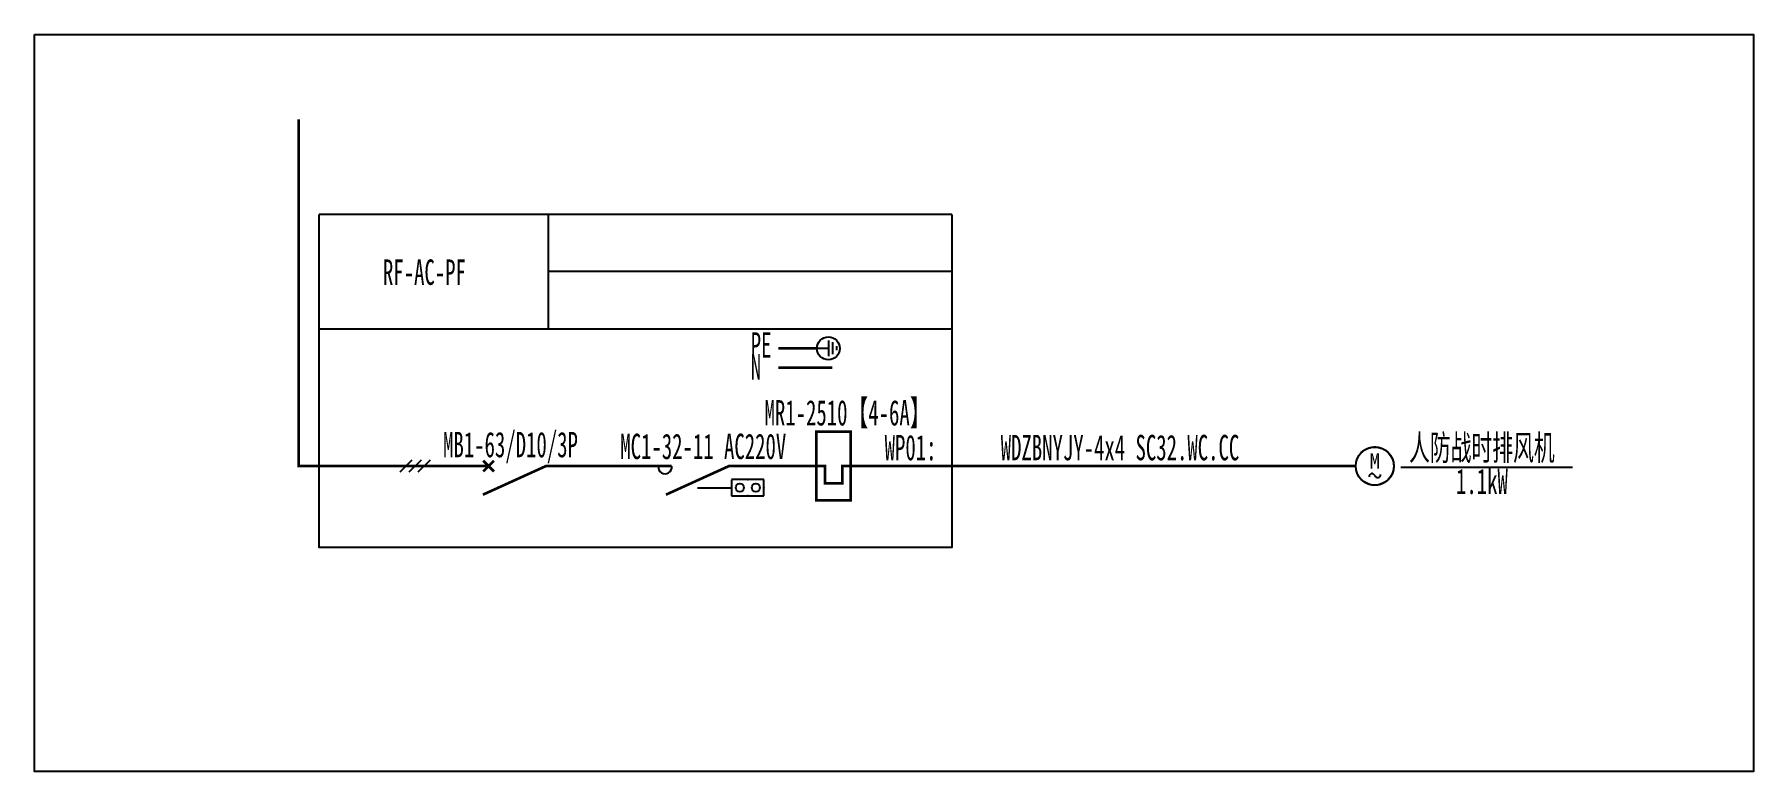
# Model space of a CAD drawing. Extents: x 1486182 to 1490242, y 438995 to 440737.
import ezdxf
from ezdxf.enums import TextEntityAlignment as Align

# ---------------------------------------------------------------- set-up
doc = ezdxf.new("R2010")
doc.units = 0
doc.header["$MEASUREMENT"] = 0
doc.layers.add('EQUIP-照明', color=3, linetype='Continuous')
doc.layers.add('系统图', color=1, linetype='Continuous')
doc.styles.add('_TEL_DIM', font='', dxfattribs={"width": 0.8, "height": 3.5})
doc.styles.add('宋体', font='', dxfattribs={"width": 0.8, "height": 3.5})
doc.styles.get('_TEL_DIM').set_extended_font_data('SimSun')
doc.styles.get('宋体').set_extended_font_data('SimSun')

# ---------------------------------------------------------------- blocks, each defined once
blk = doc.blocks.new('M_M24')
for p, q in [((-0.25, -0.375), (0.25, -0.375)), ((-0.1875, -0.5), (0.1875, -0.5)), ((-0.0625, -0.625), (0.0625, -0.625))]:
    blk.add_line(p, q)
blk.add_lwpolyline([(0, 0), (0, -0.375)])
at = {"width": 0.8, "flags": 9}
blk.add_attdef('S', (0.25, -0.5), '', height=0.2, dxfattribs=at)
blk = doc.blocks.new('$equip$00001232')
for p, q in [((0.707, 0.714), (-0.707, 0.714)), ((-0.707, 0.707), (-0.707, -0.007)), ((-0.707, 0), (0.707, 0)), ((0.707, 0), (0.707, 0.714))]:
    blk.add_line(p, q)
for centre in [(-0.35, 0.357), (0.35, 0.357)]:
    blk.add_circle(centre, 0.179)
at = {"layer": 'EQUIP-照明'}
for p in [(-0.707, 0.35), (0, 0.714), (0, 0), (0.707, 0.357)]:
    blk.add_point(p, dxfattribs=at)
at = {"layer": 'EQUIP-照明', "flags": 9}
blk.add_attdef('A', (0, 0), '', height=0.00002, dxfattribs=at)
blk = doc.blocks.new('$element$00000592')
at = {"const_width": 0.0233}
for points in [[(0, 0), (0, -0.425), (-0.15, -0.425), (-0.15, -0.575), (0, -0.575), (0, -1)], [(-0.3, -0.35), (0.3, -0.35), (0.3, -0.65), (-0.3, -0.65), (-0.3, -0.35)]]:
    blk.add_lwpolyline(points, dxfattribs=at)
at = {"flags": 9}
blk.add_attdef('S', (0, 0), '', height=0.00000667, dxfattribs=at)
blk = doc.blocks.new('$element$00000596')
at = {"const_width": 0.0233}
for points in [[(0, 0), (0, -0.25)], [(-0.25, -0.2), (0, -0.75), (0, -1)]]:
    blk.add_lwpolyline(points, dxfattribs=at)
blk.add_arc((-0.008, -0.192), 0.0589, 81.8699, 278.1301)
at = {"flags": 9}
blk.add_attdef('S', (0, 0), '', height=0.00000667, dxfattribs=at)
blk = doc.blocks.new('$element$00000497')
at = {"const_width": 0.0233}
for points in [[(0, 0), (0, -0.25)], [(0, -1), (0, -0.75), (-0.25, -0.2)], [(-0.047, -0.297), (0.047, -0.203)], [(-0.047, -0.203), (0.047, -0.297)]]:
    blk.add_lwpolyline(points, dxfattribs=at)
at = {"flags": 9}
blk.add_attdef('S', (0, 0), '', height=0.00000667, dxfattribs=at)
blk = doc.blocks.new('$equip$00002875')
at = {"const_width": 0.05}
blk.add_lwpolyline([(0, 0.5, -1), (0, -0.5, -1), (0, 0.5, 0.021884)], format="xyb", dxfattribs=at)
blk.add_circle((0, 0), 0.5)
for centre, radius, start, end in [((-0.073, -0.273), 0.0768, 17.2272, 184.2164), ((0.073, -0.227), 0.0769, 197.2591, 5.1179)]:
    blk.add_arc(centre, radius, start, end)
at = {"color": 7, "style": '_TEL_DIM'}
blk.add_attdef('$TEXT$', text='', height=0.4, dxfattribs=at).set_placement((0.001, 0.137), align=Align.MIDDLE_CENTER)
at = {"color": 7, "style": '_TEL_DIM', "flags": 1}
for tag in ['A', 'REMARK']:
    blk.add_attdef(tag, text='', height=0.00002, dxfattribs=at).set_placement((0, 0), align=Align.MIDDLE_CENTER)

msp = doc.modelspace()

# ---------------------------------------------------------------- linework, layer by layer
at = {"color": 0, "linetype": 'ByBlock'}
for p, q in [((1487395.4, 440041.5), (1487395.4, 440311.5)), ((1488347.9, 440176.5), (1487395.4, 440176.5)), ((1487073, 439731.4), (1487044.2, 439702.6)), ((1487094.6, 439731.4), (1487065.8, 439702.6)), ((1487116.2, 439731.4), (1487087.4, 439702.6)), ((1489408.2, 439714.9), (1489814.1, 439714.9)), ((1487747.2, 439665.7), (1487828.2, 439665.7))]:
    msp.add_line(p, q, dxfattribs=at)
at = {"color": 0, "linetype": 'ByBlock', "const_width": 6.3}
for points in [[(1486805.7, 440536.3), (1486805.7, 439717), (1487186.7, 439717)], [(1488029.6, 439995.5), (1487938.2, 439995.5)], [(1488065.6, 439949.9), (1487938.2, 439949.9)], [(1487456.7, 439717), (1487618.9, 439717)], [(1487888.9, 439717), (1487933.9, 439717)], [(1488109.4, 439717), (1489301.9, 439717)]]:
    msp.add_lwpolyline(points, dxfattribs=at)
at = {"color": 0, "linetype": 'ByBlock'}
for points in [[(1488347.9, 440311.5), (1488347.9, 439525.1), (1486853.9, 439525.1), (1486853.9, 440311.5)], [(1488347.9, 440311.5), (1486853.9, 440311.5)], [(1486853.9, 440041.5), (1488347.9, 440041.5)]]:
    msp.add_lwpolyline(points, dxfattribs=at)
msp.add_circle((1488056.6, 439995.1), 27, dxfattribs=at)
at = {"layer": '系统图'}
msp.add_lwpolyline([(1486181.5, 440736.9), (1490241.5, 440736.9), (1490241.5, 438995.3), (1486181.5, 438995.3)], close=True, dxfattribs=at)

# ---------------------------------------------------------------- block references
at = {"color": 0, "linetype": 'ByBlock', "rotation": 90}
for name, p, xscale, yscale, zscale in [('M_M24', (1488028.6, 439995.4), -74.77890870371324, 74.77890870371324, 74.77890870371324), ('$element$00000592', (1487933.9, 439717), 270, 270, 270), ('$element$00000497', (1487186.7, 439717), 270, 270, 270), ('$element$00000596', (1487618.9, 439717), 270, 270, 270)]:
    msp.add_blockref(name, p, dxfattribs=dict(at, xscale=xscale, yscale=yscale, zscale=zscale))
at = {"color": 0, "linetype": 'ByBlock', "xscale": 90, "yscale": 90, "zscale": 90}
msp.add_blockref('$equip$00002875', (1489346.9, 439717), dxfattribs=at).add_auto_attribs({'$TEXT$': 'M'})
at = {"color": 0, "linetype": 'ByBlock', "xscale": 54, "yscale": 54, "zscale": 54}
msp.add_blockref('$equip$00001232', (1487866.3, 439646.8), dxfattribs=at)

# ---------------------------------------------------------------- texts
at = {"color": 0, "linetype": 'ByBlock', "style": '宋体', "width": 0.6}
msp.add_text('RF-AC-PF', height=60, dxfattribs=at).set_placement((1487102.6, 440145.2), align=Align.CENTER)
for s, p in [('PE', (1487873.2, 439973.2)), ('N', (1487873.2, 439921.5)), ('WP01:', (1488189.4, 439730.8)), ('WDZBNYJY-4x4 SC32.WC.CC', (1488463.5, 439730.8)), ('人防战时排风机', (1489427.9, 439730.8)), ('1.1kW', (1489538.7, 439650.9))]:
    msp.add_text(s, height=60, dxfattribs=at).set_placement(p)
at = {"color": 2, "linetype": 'ByBlock', "style": '宋体', "width": 0.6}
msp.add_text('MR1-2510【4-6A】', height=60, dxfattribs=at).set_placement((1487905.8, 439813))
at = {"color": 190, "linetype": 'ByBlock', "style": '宋体', "width": 0.6}
msp.add_text('MB1-63/D10/3P', height=60, dxfattribs=at).set_placement((1487146.7, 439737.9))
at = {"color": 4, "linetype": 'ByBlock', "style": '宋体', "width": 0.6}
msp.add_text('MC1-32-11 AC220V', height=60, dxfattribs=at).set_placement((1487565.2, 439733.6))

doc.saveas('drawing.dxf')
